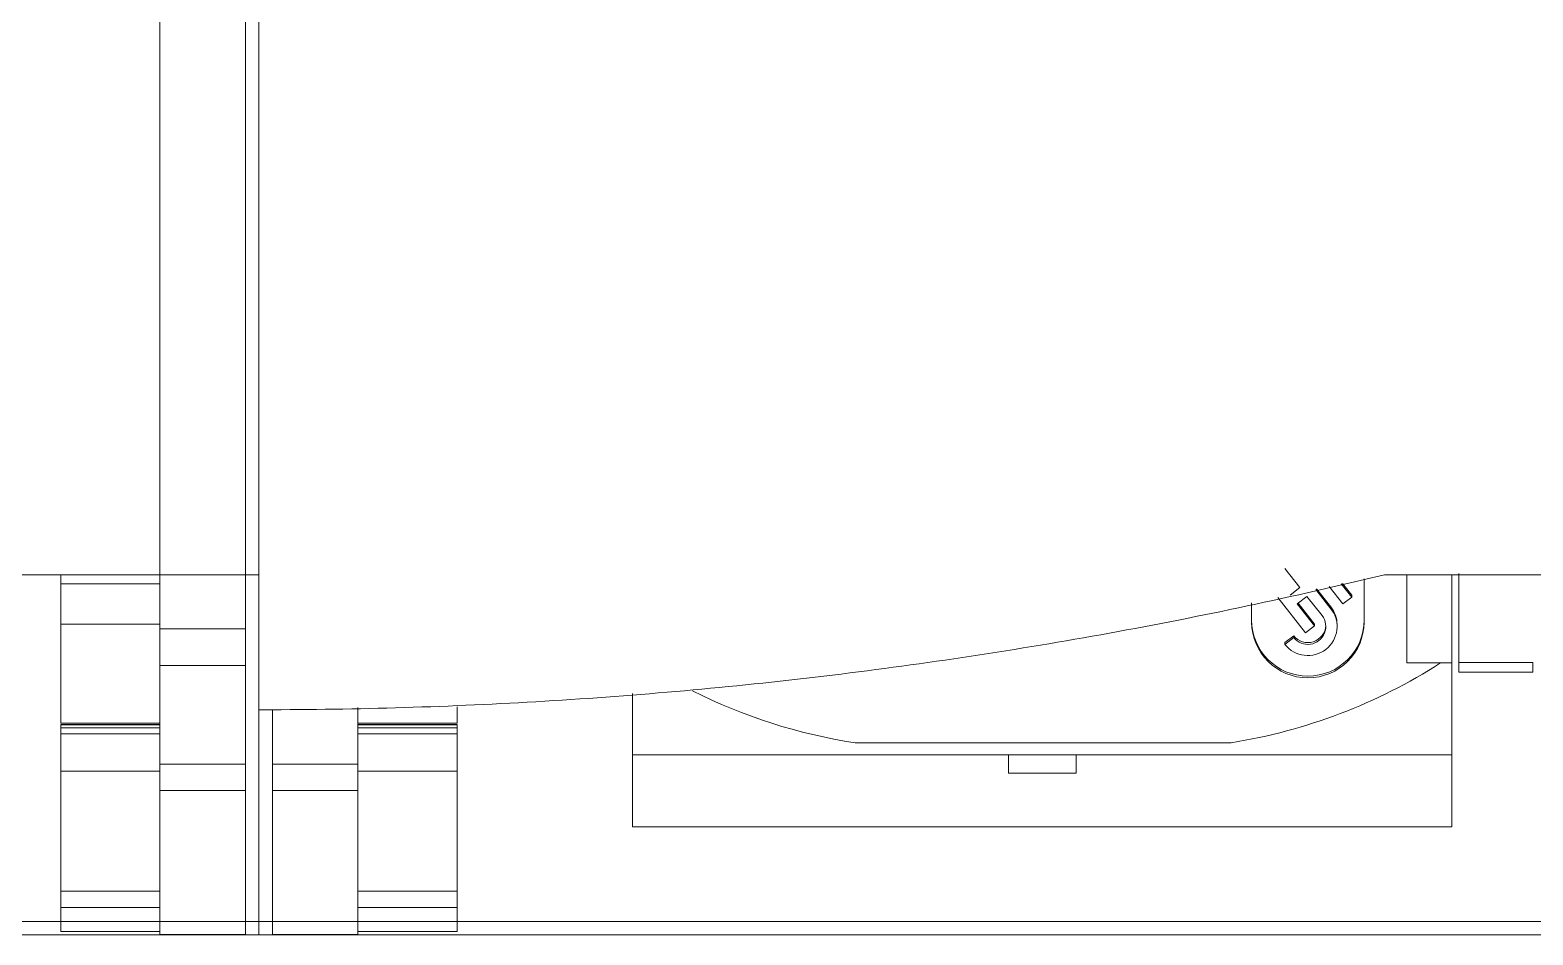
# Model space of a CAD drawing. Header units: millimetres. Extents: x 4137 to 6698, y 1400 to 3585.
# Drawn here: x 5175.96 to 5209.35, y 3225.78 to 3245.87 of the extents above; entities that cross this region are included whole.
import ezdxf

# ---------------------------------------------------------------- set-up
doc = ezdxf.new("R2010")
doc.units = ezdxf.units.MM
doc.layers.add('000-PI-Oprema', color=30, linetype='Continuous', lineweight=5)
doc.layers.add('004-PI-DIN Šina', color=3, linetype='Continuous')

msp = doc.modelspace()

# ---------------------------------------------------------------- linework, layer by layer
at = {"layer": '000-PI-Oprema', "color": 0, "linetype": 'ByBlock', "lineweight": 0}
for p, q in [((5178.848, 3293.528), (5178.848, 3229.573)), ((5180.748, 3293.528), (5180.748, 3229.573)), ((5203.836, 3233.918), (5204.172, 3233.492)), ((5171.248, 3233.778), (5181.048, 3233.778)), ((5176.648, 3233.578), (5176.648, 3233.778)), ((5176.648, 3232.68), (5176.648, 3233.578)), ((5176.648, 3233.578), (5178.848, 3233.578)), ((5178.848, 3232.577), (5178.848, 3233.778)), ((5180.748, 3232.577), (5180.748, 3233.778)), ((5181.048, 3233.698), (5181.048, 3225.778)), ((5205.321, 3233.32), (5205.116, 3233.58)), ((5205.598, 3232.727), (5205.598, 3233.683)), ((5206.048, 3233.778), (5215.848, 3233.778)), ((5206.548, 3233.778), (5206.548, 3231.818)), ((5207.548, 3231.818), (5207.548, 3233.778)), ((5203.678, 3233.275), (5204.298, 3232.489)), ((5204.172, 3233.492), (5203.956, 3233.325)), ((5204.11, 3233.13), (5204.326, 3233.297)), ((5204.326, 3233.297), (5204.662, 3232.871)), ((5204.859, 3233.023), (5204.523, 3233.449)), ((5204.859, 3233.062), (5204.542, 3233.464)), ((5204.818, 3233.517), (5205.124, 3233.128)), ((5205.321, 3233.281), (5205.089, 3233.575)), ((5205.124, 3233.128), (5205.321, 3233.281)), ((5205.321, 3233.32), (5205.321, 3233.281)), ((5203.098, 3233.152), (5203.098, 3232.727)), ((5204.495, 3232.641), (5204.11, 3233.13)), ((5204.495, 3232.68), (5204.129, 3233.144)), ((5204.859, 3233.062), (5204.859, 3233.023)), ((5176.648, 3230.479), (5176.648, 3232.68)), ((5176.648, 3232.68), (5178.848, 3232.68)), ((5178.848, 3231.76), (5178.848, 3232.577)), ((5178.848, 3232.577), (5180.748, 3232.577)), ((5180.748, 3231.76), (5180.748, 3232.577)), ((5204.298, 3232.489), (5204.495, 3232.641)), ((5204.495, 3232.68), (5204.495, 3232.641)), ((5204.997, 3232.627), (5204.997, 3232.666)), ((5204.033, 3232.423), (5203.836, 3232.27)), ((5204.033, 3232.384), (5203.836, 3232.231)), ((5203.836, 3232.27), (5203.836, 3232.231)), ((5204.033, 3232.423), (5204.033, 3232.384)), ((5178.848, 3231.76), (5180.748, 3231.76)), ((5206.548, 3231.818), (5206.548, 3231.818)), ((5206.548, 3231.818), (5207.296, 3231.818)), ((5206.548, 3231.818), (5207.548, 3231.818)), ((5207.296, 3231.818), (5207.548, 3231.818)), ((5207.548, 3229.778), (5207.548, 3231.818)), ((5207.548, 3231.818), (5207.548, 3231.818)), ((5207.698, 3231.611), (5207.698, 3231.829)), ((5207.698, 3231.829), (5209.348, 3231.829)), ((5207.698, 3231.611), (5209.348, 3231.611)), ((5209.348, 3231.611), (5209.348, 3231.829)), ((5189.348, 3229.778), (5189.348, 3231.143)), ((5181.349, 3230.779), (5181.048, 3230.779)), ((5181.048, 3230.697), (5181.048, 3225.778)), ((5181.348, 3230.766), (5181.348, 3229.573)), ((5183.248, 3230.827), (5183.248, 3229.573)), ((5185.448, 3230.479), (5185.448, 3230.844)), ((5176.648, 3230.479), (5178.848, 3230.479)), ((5176.648, 3230.443), (5176.648, 3230.45)), ((5178.848, 3230.45), (5176.648, 3230.45)), ((5176.648, 3230.378), (5176.648, 3230.443)), ((5176.648, 3230.443), (5178.848, 3230.443)), ((5176.648, 3230.378), (5176.648, 3230.241)), ((5176.648, 3230.378), (5178.848, 3230.378)), ((5176.648, 3230.241), (5176.648, 3229.416)), ((5176.648, 3230.241), (5178.848, 3230.241)), ((5183.248, 3230.479), (5185.448, 3230.479)), ((5185.448, 3230.45), (5183.248, 3230.45)), ((5185.448, 3230.443), (5183.248, 3230.443)), ((5185.448, 3230.378), (5183.248, 3230.378)), ((5185.448, 3230.241), (5183.248, 3230.241)), ((5185.448, 3230.443), (5185.448, 3230.45)), ((5185.448, 3230.378), (5185.448, 3230.443)), ((5185.448, 3230.378), (5185.448, 3230.241)), ((5185.448, 3230.241), (5185.448, 3229.416)), ((5194.292, 3230.046), (5202.647, 3230.046)), ((5178.848, 3228.987), (5178.848, 3229.573)), ((5178.848, 3229.573), (5180.748, 3229.573)), ((5180.748, 3228.987), (5180.748, 3229.573)), ((5181.348, 3228.987), (5181.348, 3229.573)), ((5183.248, 3229.573), (5181.348, 3229.573)), ((5183.248, 3228.987), (5183.248, 3229.573)), ((5189.348, 3228.178), (5189.348, 3229.778)), ((5189.348, 3229.778), (5207.548, 3229.778)), ((5197.698, 3229.778), (5197.698, 3229.374)), ((5199.198, 3229.778), (5199.198, 3229.374)), ((5207.548, 3228.178), (5207.548, 3229.778)), ((5176.648, 3229.416), (5176.648, 3226.751)), ((5176.648, 3229.416), (5178.848, 3229.416)), ((5185.448, 3229.416), (5183.248, 3229.416)), ((5185.448, 3229.416), (5185.448, 3226.751)), ((5197.698, 3229.374), (5199.198, 3229.374)), ((5178.848, 3228.987), (5180.748, 3228.987)), ((5183.248, 3228.987), (5181.348, 3228.987)), ((5189.348, 3228.178), (5207.548, 3228.178)), ((5176.648, 3226.751), (5176.648, 3226.385)), ((5176.648, 3226.751), (5178.848, 3226.751)), ((5185.448, 3226.751), (5183.248, 3226.751)), ((5185.448, 3226.751), (5185.448, 3226.385)), ((5176.648, 3226.385), (5176.648, 3225.854)), ((5176.648, 3226.385), (5178.848, 3226.385)), ((5178.848, 3226.385), (5178.848, 3225.854)), ((5183.248, 3226.385), (5183.248, 3225.854)), ((5185.448, 3226.385), (5183.248, 3226.385)), ((5185.448, 3226.385), (5185.448, 3225.854)), ((5176.648, 3225.778), (5145.388, 3225.778)), ((5176.648, 3225.854), (5176.648, 3225.854)), ((5176.648, 3225.854), (5178.848, 3225.854)), ((5176.648, 3225.854), (5178.848, 3225.854)), ((5178.848, 3225.79), (5180.748, 3225.79)), ((5178.848, 3225.79), (5180.748, 3225.79)), ((5181.048, 3225.778), (5179.448, 3225.778)), ((5211.448, 3225.778), (5180.188, 3225.778)), ((5182.989, 3225.778), (5181.048, 3225.778)), ((5181.348, 3225.79), (5183.248, 3225.79)), ((5183.248, 3225.79), (5181.348, 3225.79)), ((5183.248, 3225.854), (5185.448, 3225.854)), ((5185.448, 3225.854), (5183.248, 3225.854)), ((5185.448, 3225.854), (5185.448, 3225.854))]:
    msp.add_line(p, q, dxfattribs=at)
for centre, major_axis, start_param, end_param in [((5204.348, 3232.627), (0.649, 0), 3.804818, 6.94641), ((5204.348, 3232.666), (0.649, 0), 6.283142, 6.94641), ((5204.348, 3232.766), (1.25, 0), 3.141593, 6.283185), ((5204.348, 3232.727), (1.25, 0), 3.141593, 6.283185), ((5204.348, 3232.627), (-0.399, 0), 0.663225, 3.804818), ((5204.348, 3232.666), (-0.399, 0), 0.663225, 3.092069), ((5200.71, 3241.923), (12.135, 0), 4.872685, 5.28613), ((5196.114, 3241.782), (11.977, 0), 4.241192, 4.559632)]:
    msp.add_ellipse(centre, major_axis=major_axis, ratio=0.991445, start_param=start_param, end_param=end_param, dxfattribs=at)
for points, knots in [([(5181.048, 3246.627), (5181.048, 3245.119), (5181.048, 3241.869), (5181.048, 3237.586), (5181.048, 3234.811), (5181.048, 3233.778)], [0, 0, 0, 0, 0.352188, 0.75882, 1, 1, 1, 1]), ([(5181.048, 3246.627), (5181.048, 3245.119), (5181.048, 3241.869), (5181.048, 3236.586), (5181.048, 3232.811), (5181.048, 3230.779)], [0, 0, 0, 0, 0.285532, 0.615204, 1, 1, 1, 1]), ([(5181.349, 3230.779), (5183.436, 3230.785), (5185.517, 3230.852), (5189.663, 3231.109), (5191.728, 3231.299), (5195.845, 3231.799), (5197.896, 3232.109), (5201.983, 3232.852), (5204.019, 3233.284), (5206.048, 3233.778)], [0, 0, 0, 0, 0.25, 0.25, 0.5, 0.5, 0.75, 0.75, 1, 1, 1, 1]), ([(5207.698, 3233.806), (5207.698, 3233.764), (5207.698, 3233.181), (5207.698, 3232.515), (5207.698, 3231.829)], [0, 0, 0, 0, 0.072727, 1, 1, 1, 1]), ([(5178.848, 3226.385), (5178.848, 3226.619), (5178.848, 3227.297), (5178.848, 3228.317), (5178.848, 3228.987)], [0, 0, 0, 0, 0.445928, 1, 1, 1, 1]), ([(5183.248, 3226.385), (5183.248, 3226.619), (5183.248, 3227.297), (5183.248, 3228.317), (5183.248, 3228.987)], [0, 0, 0, 0, 0.445928, 1, 1, 1, 1])]:
    msp.add_open_spline(points, degree=3, knots=knots, dxfattribs=at)
for points in [[(5178.848, 3233.687), (5178.848, 3233.709), (5178.848, 3233.734), (5178.848, 3233.759)], [(5180.748, 3225.79), (5180.748, 3225.831), (5180.748, 3226.121), (5180.748, 3227.186), (5180.748, 3228.317), (5180.748, 3228.987)], [(5181.348, 3225.79), (5181.348, 3225.831), (5181.348, 3226.121), (5181.348, 3227.186), (5181.348, 3228.317), (5181.348, 3228.987)], [(5178.848, 3225.79), (5178.848, 3225.802), (5178.848, 3225.823), (5178.848, 3225.854)], [(5183.248, 3225.79), (5183.248, 3225.802), (5183.248, 3225.823), (5183.248, 3225.854)]]:
    msp.add_open_spline(points, degree=3, dxfattribs=at)
at = {"layer": '004-PI-DIN Šina', "color": 0, "linetype": 'ByBlock', "lineweight": 0}
for p, q in [((5579.048, 3226.078), (5096.448, 3226.078)), ((5579.048, 3225.778), (5096.448, 3225.778))]:
    msp.add_line(p, q, dxfattribs=at)

doc.saveas('drawing.dxf')
